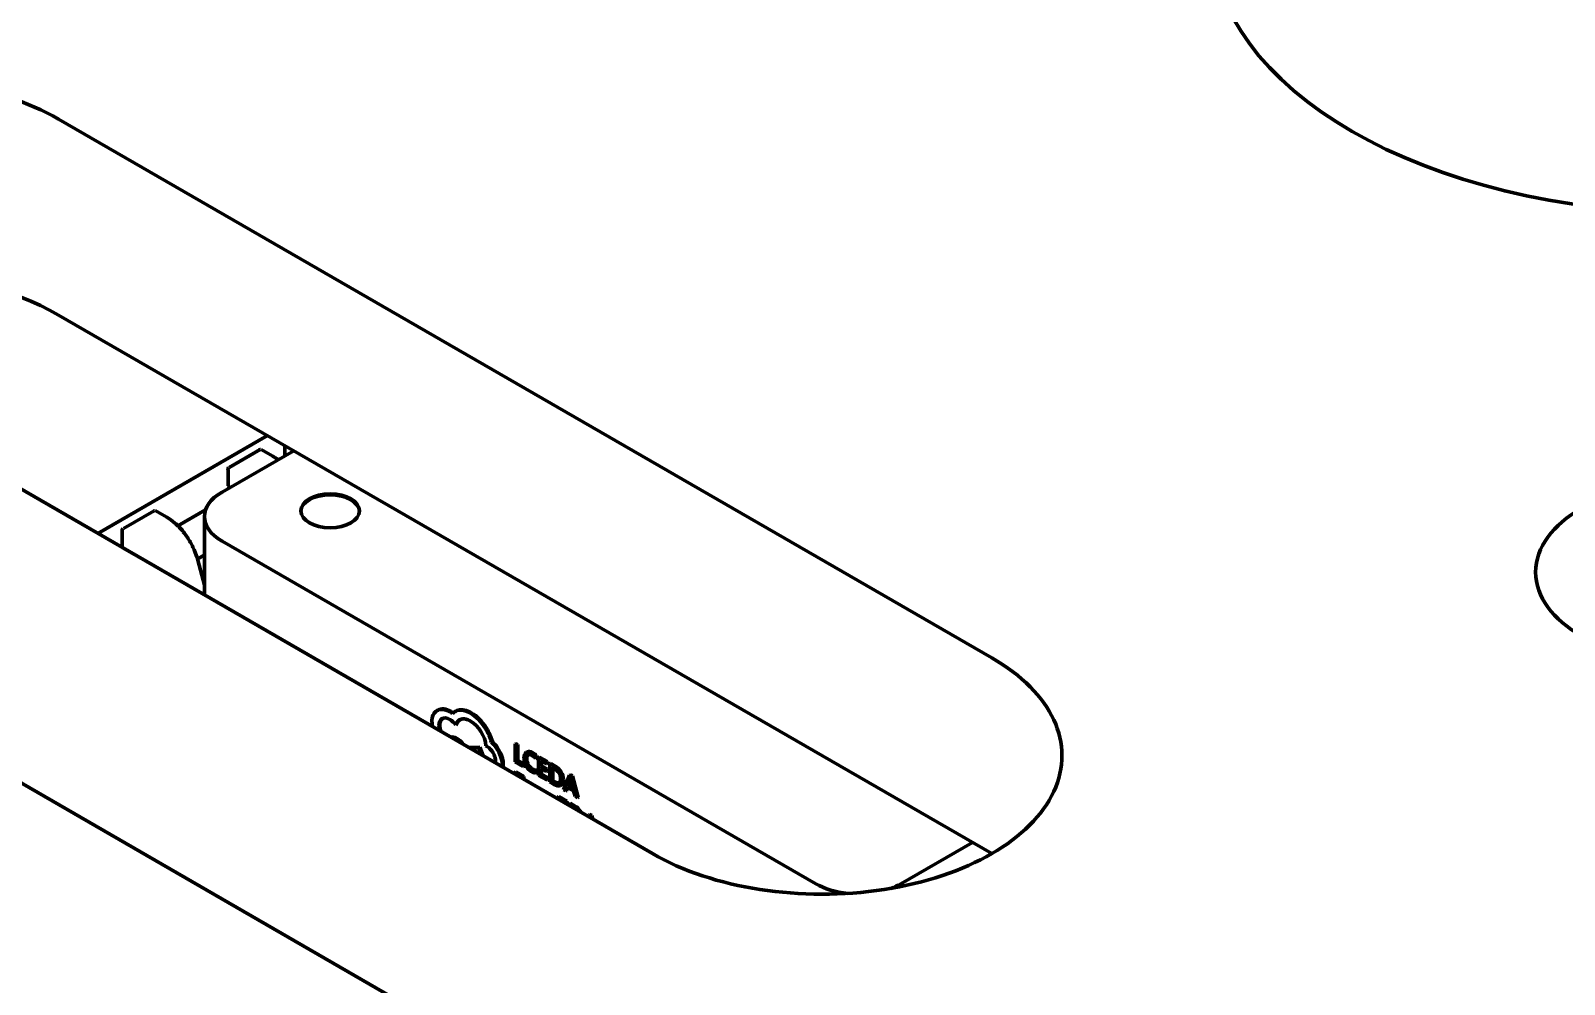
# Model space of a CAD drawing. Header units: millimetres. Extents: x 0 to 1189, y 0 to 841.
# Drawn here: x 632.57 to 645.35, y 237.8 to 245.75 of the extents above; entities that cross this region are included whole.
import ezdxf

# ---------------------------------------------------------------- set-up
doc = ezdxf.new("R2010")
doc.units = ezdxf.units.MM
doc.header["$LTSCALE"] = 0.75
doc.layers.add('Visible', color=7, linetype='Continuous', lineweight=70)

msp = doc.modelspace()

# ---------------------------------------------------------------- linework, layer by layer
at = {"layer": 'Visible', "extrusion": (0, 0.816497, 0.57735)}
for p, q in [((595.855, 260.63), (645.353, 232.052)), ((632.801, 245.014), (640.58, 240.524)), ((637.751, 238.891), (629.973, 243.381)), ((632.801, 243.381), (640.58, 238.891)), ((634.543, 242.376), (633.129, 241.559)), ((634.224, 242.111), (634.481, 242.26)), ((634.586, 242.204), (634.489, 242.261)), ((634.687, 242.293), (634.687, 242.207)), ((634.761, 242.25), (634.164, 241.905)), ((634.214, 241.957), (634.214, 242.093)), ((634.229, 241.943), (634.217, 241.95)), ((633.342, 241.602), (633.599, 241.75)), ((633.703, 241.695), (633.606, 241.751)), ((633.796, 241.623), (634.027, 241.757)), ((634.017, 241.701), (634.017, 241.046)), ((633.331, 241.448), (633.331, 241.584)), ((634.164, 241.497), (639.114, 238.639)), ((633.432, 241.385), (633.334, 241.441)), ((633.407, 241.399), (633.407, 241.399)), ((634.017, 241.381), (633.959, 241.347)), ((633.962, 241.338), (634.017, 241.128)), ((635.957, 240.084), (635.964, 240.088)), ((636.104, 240.074), (636.111, 240.079)), ((636.112, 239.965), (636.119, 239.969)), ((636.36, 239.933), (636.367, 239.937)), ((636.313, 239.778), (636.218, 239.776)), ((636.305, 239.774), (636.225, 239.772)), ((636.305, 239.774), (636.313, 239.778)), ((636.33, 239.711), (636.305, 239.774)), ((636.341, 239.705), (636.313, 239.778)), ((636.341, 239.705), (636.341, 239.705)), ((636.364, 239.789), (636.372, 239.785)), ((636.409, 239.82), (636.417, 239.824)), ((636.607, 239.806), (636.614, 239.81)), ((636.623, 239.796), (636.607, 239.806)), ((636.607, 239.806), (636.607, 239.656)), ((636.63, 239.8), (636.614, 239.81)), ((636.623, 239.796), (636.63, 239.8)), ((636.623, 239.663), (636.623, 239.796)), ((636.63, 239.668), (636.63, 239.8)), ((636.699, 239.733), (636.706, 239.737)), ((636.777, 239.704), (636.784, 239.708)), ((636.777, 239.683), (636.777, 239.704)), ((636.784, 239.687), (636.784, 239.708)), ((636.607, 239.656), (636.675, 239.617)), ((636.607, 239.568), (636.614, 239.573)), ((636.68, 239.534), (636.614, 239.573)), ((636.623, 239.663), (636.63, 239.668)), ((636.675, 239.634), (636.623, 239.663)), ((636.682, 239.638), (636.63, 239.668)), ((636.675, 239.634), (636.682, 239.638)), ((636.675, 239.617), (636.675, 239.634)), ((636.675, 239.617), (636.682, 239.621)), ((636.682, 239.621), (636.682, 239.638)), ((636.777, 239.683), (636.784, 239.687)), ((636.777, 239.582), (636.784, 239.586)), ((636.777, 239.564), (636.777, 239.582)), ((636.784, 239.568), (636.784, 239.586)), ((636.803, 239.692), (636.81, 239.696)), ((636.87, 239.654), (636.803, 239.692)), ((636.803, 239.692), (636.803, 239.543)), ((636.877, 239.658), (636.81, 239.696)), ((636.82, 239.617), (636.82, 239.665)), ((636.82, 239.665), (636.87, 239.636)), ((636.82, 239.617), (636.827, 239.622)), ((636.866, 239.591), (636.82, 239.617)), ((636.82, 239.55), (636.82, 239.6)), ((636.82, 239.6), (636.866, 239.574)), ((636.827, 239.622), (636.827, 239.661)), ((636.873, 239.595), (636.827, 239.622)), ((636.827, 239.554), (636.827, 239.596)), ((636.866, 239.591), (636.873, 239.595)), ((636.866, 239.574), (636.866, 239.591)), ((636.866, 239.574), (636.873, 239.578)), ((636.87, 239.654), (636.877, 239.658)), ((636.87, 239.636), (636.87, 239.654)), ((636.87, 239.636), (636.877, 239.641)), ((636.873, 239.578), (636.873, 239.595)), ((636.877, 239.641), (636.877, 239.658)), ((636.897, 239.638), (636.904, 239.642)), ((636.934, 239.617), (636.897, 239.638)), ((636.897, 239.638), (636.897, 239.488)), ((636.941, 239.621), (636.904, 239.642)), ((636.914, 239.611), (636.914, 239.496)), ((636.933, 239.6), (636.914, 239.611)), ((636.921, 239.607), (636.921, 239.5)), ((636.673, 239.53), (636.607, 239.568)), ((636.607, 239.568), (636.607, 239.551)), ((636.673, 239.53), (636.68, 239.534)), ((636.673, 239.513), (636.673, 239.53)), ((636.673, 239.513), (636.68, 239.517)), ((636.68, 239.517), (636.68, 239.534)), ((636.777, 239.564), (636.784, 239.568)), ((636.803, 239.543), (636.873, 239.503)), ((636.82, 239.55), (636.827, 239.554)), ((636.873, 239.52), (636.82, 239.55)), ((636.88, 239.524), (636.827, 239.554)), ((636.873, 239.52), (636.88, 239.524)), ((636.873, 239.503), (636.873, 239.52)), ((636.873, 239.503), (636.88, 239.507)), ((636.88, 239.507), (636.88, 239.524)), ((636.897, 239.488), (636.933, 239.468)), ((636.914, 239.496), (636.921, 239.5)), ((636.914, 239.496), (636.932, 239.485)), ((636.921, 239.5), (636.94, 239.489)), ((636.984, 239.461), (636.992, 239.465)), ((637.059, 239.544), (637.01, 239.423)), ((637.028, 239.413), (637.04, 239.446)), ((637.035, 239.417), (637.045, 239.444)), ((637.04, 239.446), (637.094, 239.415)), ((637.065, 239.511), (637.046, 239.46)), ((637.046, 239.46), (637.053, 239.464)), ((637.046, 239.46), (637.089, 239.435)), ((637.07, 239.509), (637.053, 239.464)), ((637.053, 239.464), (637.087, 239.445)), ((637.059, 239.544), (637.066, 239.548)), ((637.077, 239.534), (637.059, 239.544)), ((637.084, 239.538), (637.066, 239.548)), ((637.068, 239.52), (637.067, 239.52)), ((637.089, 239.435), (637.07, 239.509)), ((637.077, 239.534), (637.084, 239.538)), ((637.126, 239.356), (637.077, 239.534)), ((637.133, 239.36), (637.084, 239.538)), ((636.965, 239.361), (636.972, 239.366)), ((637.032, 239.323), (636.965, 239.361)), ((636.965, 239.361), (636.965, 239.345)), ((637.039, 239.327), (636.972, 239.366)), ((637.01, 239.423), (637.028, 239.413)), ((637.028, 239.413), (637.035, 239.417)), ((637.032, 239.323), (637.039, 239.327)), ((637.032, 239.306), (637.032, 239.323)), ((637.039, 239.31), (637.039, 239.327)), ((637.094, 239.415), (637.108, 239.367)), ((637.108, 239.367), (637.126, 239.356)), ((637.126, 239.356), (637.133, 239.36)), ((637.032, 239.306), (637.039, 239.31)), ((637.059, 239.307), (637.066, 239.311)), ((637.096, 239.286), (637.059, 239.307)), ((637.059, 239.307), (637.059, 239.29)), ((637.103, 239.29), (637.066, 239.311)), ((637.221, 239.214), (637.215, 239.2)), ((637.221, 239.214), (637.228, 239.218)), ((637.239, 239.203), (637.221, 239.214)), ((637.246, 239.208), (637.228, 239.218)), ((637.239, 239.203), (637.246, 239.208)), ((637.244, 239.183), (637.239, 239.203)), ((637.254, 239.178), (637.246, 239.208)), ((639.821, 238.639), (640.418, 238.984))]:
    msp.add_line(p, q, dxfattribs=at)
at = {"layer": 'Visible', "extrusion": (-2e-16, 2e-16, -1)}
for centre, start, end in [((-634.481, 242.248), 60, 105), ((-634.224, 242.099), 330, 60), ((-634.224, 241.963), 285, 330), ((-633.599, 241.738), 60, 105), ((-633.342, 241.59), 330, 60)]:
    msp.add_arc(centre, 0.012, start, end, dxfattribs=at)
at = {"layer": 'Visible', "extrusion": (-1e-16, 0, -1)}
msp.add_arc((-633.342, 241.454), 0.012, 285, 330, dxfattribs=at)
at = {"layer": 'Visible'}
for centre, radius, start, end in [((636.133, 239.959), 0.161, 180.9127, 195.9235), ((636.144, 239.963), 0.166, 181.0837, 199.2582), ((636.03, 239.707), 0.163, 40.7599, 59.2496), ((636.03, 239.702), 0.175, 35.1076, 58.7321)]:
    msp.add_arc(centre, radius, start, end, dxfattribs=at)
for centre, major_axis, ratio, start_param, end_param in [((646.413, 246.545), (4, 0), 0.57735, 3.141593, 6.283185), ((634.517, 241.701), (-0.5, 0), 0.57735, -0.785398, 0.785398), ((635.065, 241.741), (0.245, 0), 0.57735, 0.028903, 3.11269), ((636.059, 239.903), (-0.102, 0.181), 0.576362, 0.006846, 0.798641), ((636.069, 239.872), (-0.109, 0.213), 0.553213, -0.705354, 0.029236), ((636.076, 239.876), (-0.109, 0.213), 0.553213, -0.705354, 0.029236), ((636.262, 239.678), (-0.149, 0.402), 0.491604, -0.535735, -0.055752), ((636.269, 239.682), (-0.149, 0.402), 0.491604, -0.535735, -0.055752), ((636.055, 239.901), (-0.099, 0.179), 0.558513, 0.788535, 1.005881), ((636.242, 239.823), (-0.131, 0.252), 0.554388, -1.417289, -0.714519), ((636.249, 239.827), (-0.131, 0.252), 0.554388, -1.417289, -0.714519), ((636.236, 239.884), (-0.148, 0.213), 0.502352, 4.091509, 4.596571), ((636.244, 239.888), (-0.148, 0.213), 0.502352, 4.091509, 4.596571), ((636.019, 239.424), (0.777, 0.248), 0.308834, 0.143745, 0.273833), ((636.026, 239.428), (0.777, 0.248), 0.308834, 0.143745, 0.273833), ((636.373, 239.703), (-0.09, 0.158), 0.573748, 3.826717, 3.93298), ((636.38, 239.707), (-0.09, 0.158), 0.573748, 3.771327, 3.93298), ((642.279, 240.889), (5.595, 1.231), 0.148855, 3.108847, 3.185894), ((630.721, 233.493), (6.235, 6.089), 0.109901, -0.02302, 0.030845), ((632.894, 247.634), (-4.076, 8.156), 0.047158, 3.070324, 3.14354), ((629.914, 256.557), (-7.067, 17.098), 0.041368, 3.087819, 3.144499), ((632.901, 247.638), (-4.076, 8.156), 0.047158, 3.070324, 3.135073), ((634.38, 238.494), (2.598, 1.056), 0.177441, -0.072002, 0.032442), ((632.794, 245.714), (-4.179, 6.235), 0.05128, 3.136693, 3.217954), ((622.418, 258.139), (-14.57, 18.676), 0.034864, 3.134509, 3.186252), ((622.425, 258.143), (-14.57, 18.676), 0.034864, 3.136718, 3.186252), ((639.467, 238.843), (-0.5, 0), 0.57735, 0.785398, 1.395918), ((639.467, 238.843), (-0.5, 0), 0.57735, 2.143783, 2.356194)]:
    msp.add_ellipse(centre, major_axis=major_axis, ratio=ratio, start_param=start_param, end_param=end_param, dxfattribs=at)
at = {"layer": 'Visible', "extrusion": (-1e-16, -2e-16, -1)}
for centre, major_axis, start_param in [((631.387, 244.198), (2, 0), 2.356194), ((631.387, 242.565), (2, 0), 3.926991), ((639.165, 239.707), (-2, 0), 2.356194)]:
    msp.add_ellipse(centre, major_axis=major_axis, ratio=0.57735, start_param=start_param, end_param=5.497787, dxfattribs=at)
at = {"layer": 'Visible'}
msp.add_ellipse((635.065, 241.749), major_axis=(0.245, 0), ratio=0.57735, dxfattribs=at)
at = {"layer": 'Visible', "extrusion": (-1e-16, -1e-16, -1)}
msp.add_ellipse((646.413, 241.238), major_axis=(1.3, 0), ratio=0.57735, start_param=1.570796326795879, end_param=7.853981633975465, dxfattribs=at)
at = {"layer": 'Visible', "extrusion": (-4e-16, -5e-16, -1)}
msp.add_ellipse((636.08, 239.946), major_axis=(-0.0569, 0.0685), ratio=0.413003, start_param=0.840225, end_param=1.634144, dxfattribs=at)
at = {"layer": 'Visible', "extrusion": (-2e-16, -2e-16, -1)}
for centre in [(638.842, 242.668), (638.849, 242.672)]:
    msp.add_ellipse(centre, major_axis=(2.104, 3.073), ratio=0.14791, start_param=3.130211, end_param=3.21592, dxfattribs=at)
at = {"layer": 'Visible', "extrusion": (-6e-16, -2e-16, -1)}
for centre in [(636.093, 241.331), (636.1, 241.335)]:
    msp.add_ellipse(centre, major_axis=(-0.691, 1.747), ratio=0.121998, start_param=3.173048, end_param=3.2943, dxfattribs=at)
at = {"layer": 'Visible'}
for points in [[(634.63, 242.175), (634.616, 242.186), (634.601, 242.196), (634.586, 242.204)], [(636.124, 240.083), (636.109, 240.079), (636.096, 240.07), (636.084, 240.059)], [(636.131, 240.087), (636.124, 240.085), (636.117, 240.082), (636.111, 240.079)], [(635.971, 239.956), (635.971, 240.015), (636.013, 240.039), (636.063, 240.009)], [(635.979, 239.96), (635.979, 239.987), (635.987, 240.007), (636.002, 240.018)], [(636.084, 240.059), (636.076, 240.065), (636.07, 240.069), (636.063, 240.074)], [(636.12, 239.851), (636.101, 239.862), (636.083, 239.865), (636.069, 239.862)], [(636.113, 239.847), (636.099, 239.855), (636.086, 239.859), (636.074, 239.859)], [(636.699, 239.733), (636.686, 239.725), (636.68, 239.71), (636.68, 239.686)], [(636.698, 239.677), (636.698, 239.695), (636.702, 239.708), (636.711, 239.714)], [(636.746, 239.727), (636.727, 239.738), (636.711, 239.74), (636.699, 239.733)], [(636.705, 239.681), (636.705, 239.698), (636.708, 239.709), (636.716, 239.716)], [(636.753, 239.731), (636.734, 239.743), (636.718, 239.744), (636.706, 239.737)], [(636.711, 239.714), (636.72, 239.719), (636.732, 239.718), (636.747, 239.71)], [(636.747, 239.71), (636.758, 239.703), (636.768, 239.695), (636.777, 239.683)], [(636.697, 239.622), (636.708, 239.602), (636.723, 239.587), (636.741, 239.576)], [(636.71, 239.627), (636.702, 239.642), (636.698, 239.659), (636.698, 239.677)], [(636.717, 239.631), (636.709, 239.646), (636.705, 239.663), (636.705, 239.681)], [(636.983, 239.569), (636.97, 239.589), (636.954, 239.605), (636.934, 239.617)], [(636.99, 239.573), (636.977, 239.593), (636.961, 239.609), (636.941, 239.621)], [(637.142, 239.242), (637.13, 239.261), (637.114, 239.275), (637.096, 239.286)], [(637.152, 239.242), (637.139, 239.263), (637.123, 239.279), (637.103, 239.29)]]:
    msp.add_open_spline(points, degree=3, dxfattribs=at)
at = {"layer": 'Visible', "extrusion": (9.5448e-12, 6.7388e-12, -1)}
msp.add_open_spline([(633.962, 241.338), (633.954, 241.366), (633.944, 241.395), (633.919, 241.452), (633.904, 241.48), (633.871, 241.534), (633.853, 241.56), (633.813, 241.607), (633.792, 241.628), (633.749, 241.666), (633.726, 241.682), (633.703, 241.695)], degree=3, knots=[3.490659, 3.490659, 3.490659, 3.490659, 3.735005, 3.735005, 3.979351, 3.979351, 4.223697, 4.223697, 4.468043, 4.468043, 4.712389, 4.712389, 4.712389, 4.712389], dxfattribs=at)
at = {"layer": 'Visible', "extrusion": (-9.35867e-09, -1.56379e-08, 1)}
msp.add_open_spline([(633.432, 241.385), (633.433, 241.384), (633.434, 241.383), (633.435, 241.382)], degree=3, dxfattribs=at)
at = {"layer": 'Visible', "extrusion": (9.20342e-10, 1.26627e-09, 1)}
msp.add_open_spline([(636.089, 240.064), (636.083, 240.069), (636.077, 240.074), (636.07, 240.078)], degree=3, dxfattribs=at)
at = {"layer": 'Visible'}
for points, knots in [([(636.112, 239.965), (636.117, 239.978), (636.123, 239.988), (636.139, 240.004), (636.149, 240.009), (636.17, 240.015), (636.182, 240.015), (636.208, 240.01), (636.222, 240.004), (636.236, 239.996)], [-0.02301192, -0.02301192, -0.02301192, -0.02301192, -0.01721635, -0.01721635, -0.01149442, -0.01149442, -0.00587348, -0.00587348, 0, 0, 0, 0]), ([(636.119, 239.969), (636.124, 239.982), (636.13, 239.992), (636.141, 240.003), (636.144, 240.005), (636.147, 240.007)], [-0.023011915, -0.023011915, -0.023011915, -0.023011915, -0.017216346, -0.017216346, -0.015200812, -0.015200812, -0.015200812, -0.015200812])]:
    msp.add_open_spline(points, degree=3, knots=knots, dxfattribs=at)
at = {"layer": 'Visible', "extrusion": (-7.289e-12, -3.709e-12, -1)}
msp.add_open_spline([(636.236, 239.996), (636.302, 239.958), (636.357, 239.868), (636.364, 239.789)], degree=3, dxfattribs=at)
at = {"layer": 'Visible', "extrusion": (1.9799e-12, 3.4292e-12, -1)}
msp.add_open_spline([(636.372, 239.785), (636.411, 239.762), (636.444, 239.706), (636.444, 239.66)], degree=3, dxfattribs=at)
at = {"layer": 'Visible', "extrusion": (1.28456e-11, 1.9523e-12, -1)}
msp.add_open_spline([(636.501, 239.628), (636.5, 239.693), (636.462, 239.771), (636.409, 239.82)], degree=3, dxfattribs=at)
at = {"layer": 'Visible', "extrusion": (-7.5712e-12, -1.24876e-11, -1)}
msp.add_open_spline([(636.508, 239.633), (636.507, 239.697), (636.469, 239.775), (636.417, 239.824)], degree=3, dxfattribs=at)
at = {"layer": 'Visible', "extrusion": (2.93324e-09, -2.06149e-10, -1)}
msp.add_open_spline([(636.444, 239.66), (636.444, 239.655), (636.443, 239.651), (636.442, 239.646)], degree=3, dxfattribs=at)
at = {"layer": 'Visible', "extrusion": (7.04592e-11, 3.51862e-11, -1)}
msp.add_open_spline([(636.741, 239.576), (636.756, 239.568), (636.768, 239.564), (636.777, 239.564)], degree=3, dxfattribs=at)
at = {"layer": 'Visible', "extrusion": (-2.46193e-10, -6.41347e-11, -1)}
msp.add_open_spline([(637.009, 239.508), (637.009, 239.53), (637.003, 239.552), (636.99, 239.573)], degree=3, dxfattribs=at)
at = {"layer": 'Visible', "extrusion": (1.59404e-10, 5.90039e-11, -1)}
msp.add_open_spline([(637.002, 239.504), (637.002, 239.526), (636.996, 239.548), (636.983, 239.569)], degree=3, dxfattribs=at)
at = {"layer": 'Visible', "extrusion": (-3.5817e-09, 8.87955e-10, -1)}
msp.add_open_spline([(637.067, 239.52), (637.067, 239.516), (637.066, 239.513), (637.065, 239.511)], degree=3, dxfattribs=at)
at = {"layer": 'Visible', "extrusion": (-5.25586e-09, -9.16724e-10, 1)}
msp.add_open_spline([(637.07, 239.509), (637.069, 239.511), (637.068, 239.515), (637.068, 239.52)], degree=3, dxfattribs=at)
at = {"layer": 'Visible', "extrusion": (-3.59318e-09, -2.09226e-09, -1)}
msp.add_open_spline([(637.157, 239.234), (637.155, 239.237), (637.154, 239.239), (637.152, 239.242)], degree=3, dxfattribs=at)

doc.saveas('drawing.dxf')
